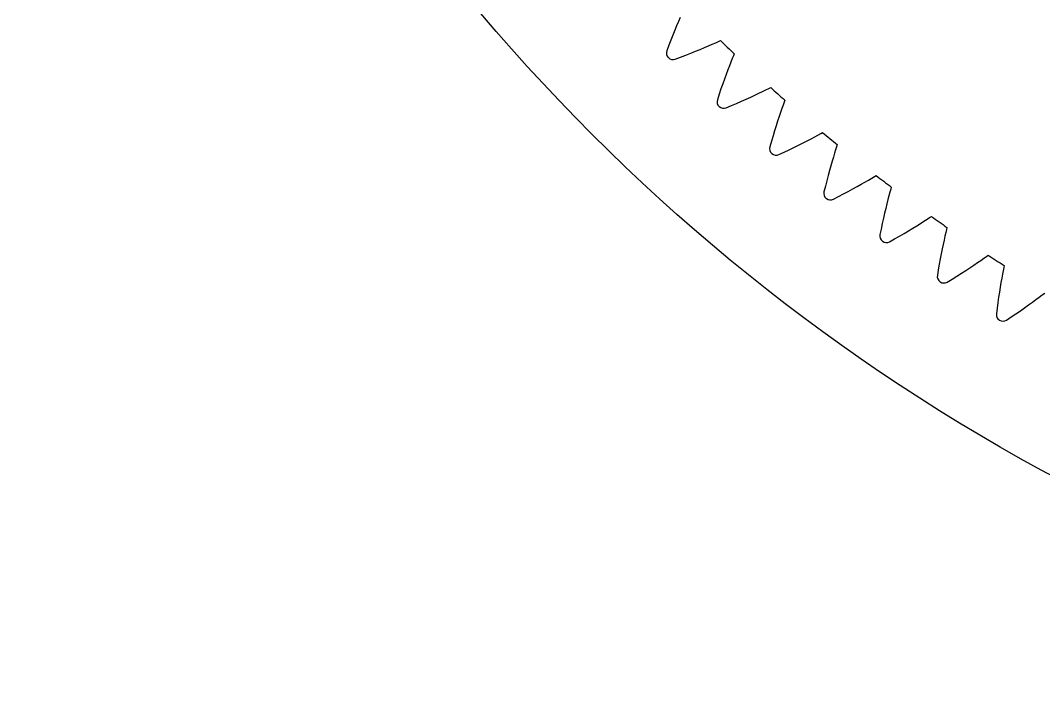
# Model space of a CAD drawing. Header units: millimetres. Extents: x -90 to 90, y -90 to 90.
# Drawn here: x -90.09 to -42.84, y -90.09 to -58.45 of the extents above; entities that cross this region are included whole.
import ezdxf

# ---------------------------------------------------------------- set-up
doc = ezdxf.new("R2010")
doc.units = ezdxf.units.MM

msp = doc.modelspace()

# ---------------------------------------------------------------- linework, layer by layer
at = {"layer": 'outer'}
msp.add_circle((0, 0), 90.087573, dxfattribs=at)
at = {"layer": 'output_ring'}
for p, q in [((-59.703385, -58.494391), (-59.786576, -58.694239)), ((-59.624032, -58.307192), (-59.703385, -58.494391)), ((-59.872838, -58.905476), (-59.961573, -59.127178)), ((-59.786576, -58.694239), (-59.872838, -58.905476)), ((-60.052292, -59.358638), (-60.144586, -59.599297)), ((-59.961573, -59.127178), (-60.052292, -59.358638)), ((-58.134466, -59.549561), (-57.979127, -59.481537)), ((-57.979127, -59.481537), (-57.846733, -59.422759)), ((-57.846733, -59.422759), (-57.756478, -59.382259)), ((-60.144586, -59.599297), (-60.238499, -59.848303)), ((-59.358638, -60.052292), (-59.127178, -59.961573)), ((-59.127178, -59.961573), (-58.905476, -59.872838)), ((-58.905476, -59.872838), (-58.694239, -59.786576)), ((-58.694239, -59.786576), (-58.494391, -59.703385)), ((-58.494391, -59.703385), (-58.307192, -59.624032)), ((-58.307192, -59.624032), (-58.134466, -59.549561)), ((-57.126453, -59.988598), (-57.163466, -60.080338)), ((-59.848303, -60.238499), (-59.599297, -60.144586)), ((-59.599297, -60.144586), (-59.358638, -60.052292)), ((-57.279154, -60.372717), (-57.346954, -60.548168)), ((-57.217129, -60.214887), (-57.279154, -60.372717)), ((-57.163466, -60.080338), (-57.217129, -60.214887)), ((-57.494554, -60.941157), (-57.572662, -61.155543)), ((-57.419079, -60.738269), (-57.494554, -60.941157)), ((-57.346954, -60.548168), (-57.419079, -60.738269)), ((-57.652839, -61.380482), (-57.734626, -61.615247)), ((-57.572662, -61.155543), (-57.652839, -61.380482)), ((-57.817635, -61.859264), (-57.901941, -62.111684)), ((-57.734626, -61.615247), (-57.817635, -61.859264)), ((-56.164664, -61.900069), (-55.980641, -61.813604)), ((-55.980641, -61.813604), (-55.810895, -61.732572)), ((-55.810895, -61.732572), (-55.658276, -61.658647)), ((-55.658276, -61.658647), (-55.52823, -61.594842)), ((-55.52823, -61.594842), (-55.439592, -61.550914)), ((-57.25186, -62.383267), (-57.014913, -62.281822)), ((-57.014913, -62.281822), (-56.787097, -62.182304)), ((-56.787097, -62.182304), (-56.568956, -62.085143)), ((-56.568956, -62.085143), (-56.361178, -61.990854)), ((-56.361178, -61.990854), (-56.164664, -61.900069)), ((-54.868747, -62.362272), (-54.924681, -62.522362)), ((-54.820277, -62.225767), (-54.868747, -62.362272)), ((-54.786805, -62.132676), (-54.820277, -62.225767)), ((-57.497086, -62.486648), (-57.25186, -62.383267)), ((-54.985712, -62.700282), (-55.050502, -62.893006)), ((-54.924681, -62.522362), (-54.985712, -62.700282)), ((-55.118151, -63.098636), (-55.18799, -63.315856)), ((-55.050502, -62.893006), (-55.118151, -63.098636)), ((-55.332227, -63.781426), (-55.405829, -64.028444)), ((-55.259492, -63.543701), (-55.332227, -63.781426)), ((-55.18799, -63.315856), (-55.259492, -63.543701)), ((-53.405413, -63.824981), (-53.255738, -63.745265)), ((-53.255738, -63.745265), (-53.128231, -63.676525)), ((-53.128231, -63.676525), (-53.041341, -63.629235)), ((-55.405829, -64.028444), (-55.480404, -64.283908)), ((-54.363674, -64.311775), (-54.149414, -64.20633)), ((-54.149414, -64.20633), (-53.9454, -64.104151)), ((-53.9454, -64.104151), (-53.752507, -64.005906)), ((-53.752507, -64.005906), (-53.571932, -63.912455)), ((-53.571932, -63.912455), (-53.405413, -63.824981)), ((-52.36675, -64.185566), (-52.396632, -64.279871)), ((-55.061484, -64.64309), (-54.820398, -64.530392)), ((-54.820398, -64.530392), (-54.58751, -64.419946)), ((-54.58751, -64.419946), (-54.363674, -64.311775)), ((-52.489599, -64.580248), (-52.54377, -64.760374)), ((-52.439838, -64.418133), (-52.489599, -64.580248)), ((-52.396632, -64.279871), (-52.439838, -64.418133)), ((-52.660854, -65.163509), (-52.722321, -65.383245)), ((-52.601131, -64.955439), (-52.660854, -65.163509)), ((-52.54377, -64.760374), (-52.601131, -64.955439)), ((-52.785044, -65.613661), (-52.84862, -65.853998)), ((-52.722321, -65.383245), (-52.785044, -65.613661)), ((-50.77504, -65.738328), (-50.65026, -65.664755)), ((-50.65026, -65.664755), (-50.565245, -65.614171)), ((-52.912706, -66.103653), (-52.977442, -66.361787)), ((-52.84862, -65.853998), (-52.912706, -66.103653)), ((-51.6504, -66.233285), (-51.45045, -66.123366)), ((-51.45045, -66.123366), (-51.261461, -66.017805)), ((-51.261461, -66.017805), (-51.084598, -65.917507)), ((-51.084598, -65.917507), (-50.921552, -65.823718)), ((-50.921552, -65.823718), (-50.77504, -65.738328)), ((-49.869839, -66.144256), (-49.896087, -66.239636)), ((-52.545072, -66.704659), (-52.308479, -66.582809)), ((-52.308479, -66.582809), (-52.079993, -66.463524)), ((-52.079993, -66.463524), (-51.860464, -66.346859)), ((-51.860464, -66.346859), (-51.6504, -66.233285)), ((-49.977481, -66.543352), (-50.024713, -66.725422)), ((-49.933966, -66.379451), (-49.977481, -66.543352)), ((-49.896087, -66.239636), (-49.933966, -66.379451)), ((-50.07456, -66.92254), (-50.12627, -67.132745)), ((-50.024713, -66.725422), (-50.07456, -66.92254)), ((-50.179276, -67.354674), (-50.233127, -67.587324)), ((-50.12627, -67.132745), (-50.179276, -67.354674)), ((-48.219822, -67.634911), (-48.097952, -67.556612)), ((-48.097952, -67.556612), (-48.014937, -67.502809)), ((-50.287451, -67.82992), (-50.341927, -68.081846)), ((-50.233127, -67.587324), (-50.287451, -67.82992)), ((-48.879989, -68.045537), (-48.695182, -67.932814)), ((-48.695182, -67.932814), (-48.52229, -67.825815)), ((-48.52229, -67.825815), (-48.362957, -67.72585)), ((-48.362957, -67.72585), (-48.219822, -67.634911)), ((-47.299738, -68.005869), (-47.322313, -68.102184)), ((-50.341927, -68.081846), (-50.396728, -68.34227)), ((-49.71979, -68.537507), (-49.496041, -68.409558)), ((-49.496041, -68.409558), (-49.281141, -68.28457)), ((-49.281141, -68.28457), (-49.075582, -68.163033)), ((-49.075582, -68.163033), (-48.879989, -68.045537)), ((-47.392014, -68.408796), (-47.432238, -68.592541)), ((-47.354809, -68.243347), (-47.392014, -68.408796)), ((-47.322313, -68.102184), (-47.354809, -68.243347)), ((-49.951543, -68.66833), (-49.71979, -68.537507)), ((-47.474498, -68.791424), (-47.518118, -69.003455)), ((-47.432238, -68.592541), (-47.474498, -68.791424)), ((-47.562585, -69.227252), (-47.607486, -69.461793)), ((-47.518118, -69.003455), (-47.562585, -69.227252)), ((-45.733382, -69.528585), (-45.593836, -69.43223)), ((-45.593836, -69.43223), (-45.475054, -69.349321)), ((-45.475054, -69.349321), (-45.39416, -69.292378)), ((-47.652477, -69.706292), (-47.697265, -69.96012)), ((-47.607486, -69.461793), (-47.652477, -69.706292)), ((-46.428739, -69.992743), (-46.23779, -69.867841)), ((-46.23779, -69.867841), (-46.057436, -69.748122)), ((-46.057436, -69.748122), (-45.888769, -69.634579)), ((-45.888769, -69.634579), (-45.733382, -69.528585)), ((-44.679087, -69.864783), (-44.706153, -70.007088)), ((-44.660218, -69.767674), (-44.679087, -69.864783)), ((-47.697265, -69.96012), (-47.74205, -70.222452)), ((-47.284703, -70.53122), (-47.058131, -70.391617)), ((-47.058131, -70.391617), (-46.839447, -70.255191)), ((-46.839447, -70.255191), (-46.629492, -70.122064)), ((-46.629492, -70.122064), (-46.428739, -69.992743)), ((-44.770149, -70.358991), (-44.804761, -70.559347)), ((-44.736993, -70.17384), (-44.770149, -70.358991)), ((-44.706153, -70.007088), (-44.736993, -70.17384)), ((-44.840228, -70.772893), (-44.87609, -70.998228)), ((-44.804761, -70.559347), (-44.840228, -70.772893)), ((-44.911974, -71.234317), (-44.947568, -71.48036)), ((-44.87609, -70.998228), (-44.911974, -71.234317)), ((-43.352095, -71.461065), (-43.187901, -71.341146)), ((-43.187901, -71.341146), (-43.036687, -71.229277)), ((-43.036687, -71.229277), (-42.900934, -71.127648)), ((-42.900934, -71.127648), (-42.785415, -71.04025)), ((-44.9826, -71.735718), (-45.017305, -71.999572)), ((-44.947568, -71.48036), (-44.9826, -71.735718)), ((-43.909408, -71.856644), (-43.713756, -71.719728)), ((-43.713756, -71.719728), (-43.52773, -71.587604)), ((-43.52773, -71.587604), (-43.352095, -71.461065)), ((-44.548466, -72.290596), (-44.327408, -72.142417)), ((-44.327408, -72.142417), (-44.114109, -71.997716)), ((-44.114109, -71.997716), (-43.909408, -71.856644))]:
    msp.add_line(p, q, dxfattribs=at)
for centre, radius, start, end in [((0, 0), 82.837573, 225.795164, 226.399958), ((-59.956654, -59.951081), 0.3, 159.965002, 224.997337), ((0, 0), 85.087573, 224.997337, 225.002663), ((-59.951081, -59.956654), 0.3, 225.002663, 290.034998), ((0, 0), 82.837573, 227.990285, 228.59508), ((-57.616366, -62.203592), 0.3, 162.160124, 227.192459), ((0, 0), 85.087573, 227.192459, 227.197785), ((-57.610584, -62.208947), 0.3, 227.197785, 292.23012), ((0, 0), 82.837573, 230.185407, 230.790202), ((-55.191518, -64.36481), 0.3, 164.355246, 229.387581), ((0, 0), 85.087573, 229.387581, 229.392907), ((-55.185536, -64.369939), 0.3, 229.392907, 294.425241), ((0, 0), 82.837573, 232.380529, 232.985324), ((-52.68567, -66.431564), 0.3, 166.550368, 231.582703), ((0, 0), 85.087573, 231.582703, 231.588028), ((-52.679495, -66.43646), 0.3, 231.588028, 296.620363), ((0, 0), 82.837573, 234.575651, 235.180446), ((-50.102497, -68.40082), 0.3, 168.74549, 233.777825), ((0, 0), 85.087573, 233.777825, 233.78315), ((-50.09614, -68.405477), 0.3, 233.78315, 298.815485), ((0, 0), 82.837573, 236.770773, 237.375568), ((-47.445793, -70.269689), 0.3, 170.940612, 235.972947), ((0, 0), 85.087573, 235.972947, 235.978272), ((-47.439262, -70.274099), 0.3, 235.978272, 301.010607), ((-44.719455, -72.035427), 0.3, 173.135734, 238.168069), ((0, 0), 85.087573, 238.168069, 238.173394), ((-44.71276, -72.039583), 0.3, 238.173394, 303.205729)]:
    msp.add_arc(centre, radius, start, end, dxfattribs=at)

doc.saveas('drawing.dxf')
